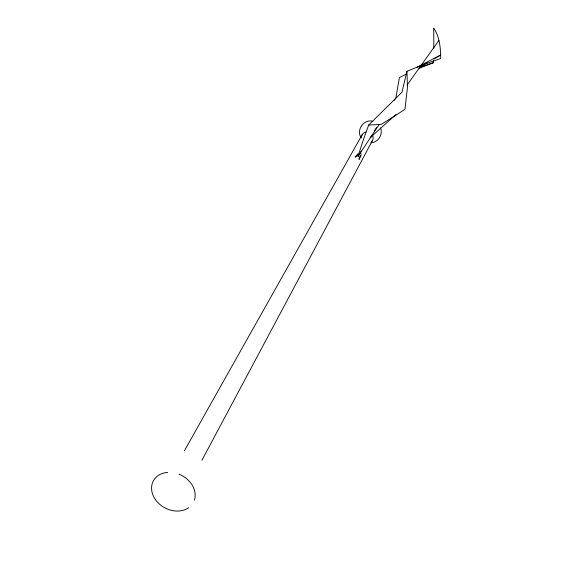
<?xml version="1.0" encoding="UTF-8"?>
<svg xmlns="http://www.w3.org/2000/svg" width="564" height="564" viewBox="0 0 564 564"><rect width="100%" height="100%" fill="white"/><g stroke="black" fill="none" stroke-linecap="round" stroke-linejoin="round"><path stroke-width="0.85" d="M360.311 155.474L358.873 159.076M440.703 58.473A162.263 41.835 -24.9 0 0 409.083 70.401L406.933 71.29L401.984 92.179L368.75 125.004L368.158 126.533A131.088 36.949 -76.4 0 0 358.041 156.651A210.196 8.192 -55.8 0 0 361.228 151.208M201.933 460.259L372.162 141.056M184.47 450.636L362.384 134.302M370.879 137.137L371.683 135.875M359.106 159.541L360.995 155.692L361.016 153.782M359.684 153.859L379.064 124.658M407.102 85.009L438.919 40.425M394.215 100.293L395.963 97.882A115.105 13.226 -77.3 0 1 399.432 77.578A117.883 12.711 -28 0 0 406.355 74.053M374.151 130.926L376.745 127.365M355.137 156.806L358.203 153.725M355.369 157.264L357.872 154.755M370.005 137.827L395.956 114.499M419.898 67.081L427.308 62.794M433.984 58.931L440.653 55.068L417.057 67.186M418.953 68.279L433.462 62.675A140.859 22.92 -86.6 0 0 433.526 60.461M371.027 142.812C378.218 142.565 383.139 134.521 380.587 127.908M368.75 125.004L381.031 124.461A130.7 21.848 -35.9 0 0 404.966 109.233A137.842 8.827 -82.3 0 1 407.483 87.441A176.067 12.542 88.4 0 0 407.018 73.447L406.933 71.29M372.896 121.316C363.695 118.588 355.687 130.474 361.341 138.039M188.672 507.734A22.75 18.267 28.5 0 1 154.458 498.118A22.75 18.267 28.5 0 1 167.642 472.371M179.007 474.19A22.75 18.267 28.5 0 1 194.39 500.162M372.515 135.452A5.943 5.541 28.9 0 1 371.161 142.107M361.439 137.017A5.943 5.541 28.9 0 1 366.092 132.089M433.709 28.2A217.845 60.722 -62.2 0 1 440.695 58.473M420.955 67.102A139.865 21.679 -21.2 0 1 425.129 65.6M425.827 65.353A139.865 21.679 -21.2 0 1 433.462 62.675M433.709 28.2A140.859 22.92 -86.6 0 1 433.751 48.596"/></g></svg>
